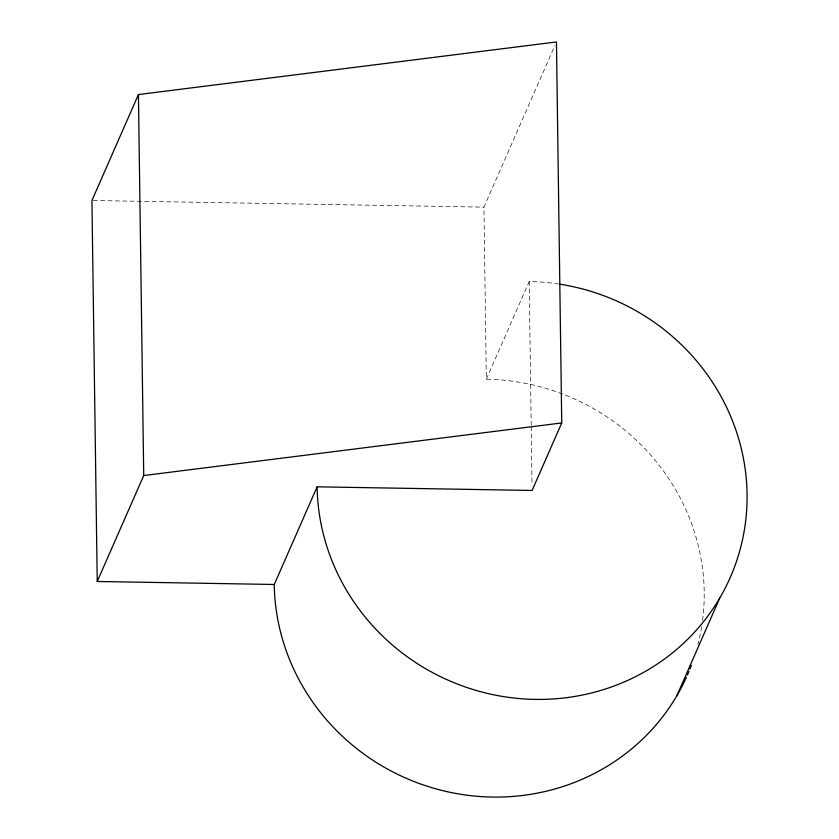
<?xml version="1.0" encoding="UTF-8"?>
<svg xmlns="http://www.w3.org/2000/svg" width="839" height="839" viewBox="0 0 839 839"><rect width="100%" height="100%" fill="white"/><g stroke="black" fill="none" stroke-linecap="round" stroke-linejoin="round"><path stroke-width="0.63" stroke-dasharray="4.2 3.15" d="M702.579 620.304A216.41 207.495 23.7 0 0 486.326 379.197L483.935 207.139L554.873 45.537M486.326 379.197L529.199 281.537A216.41 207.495 23.7 0 1 557.935 283.897M93.234 200.511L483.935 207.139M529.199 281.537L531.192 425.174M531.213 426.474L532.031 485.236M701.645 626.754A216.41 207.495 23.7 0 1 697.954 644.478"/><path stroke-width="1.26" d="M274.259 584.479L317.132 486.819L532.104 490.458L561.742 422.94L556.446 41.95L138.435 94.555L91.933 200.49L97.23 581.479L274.259 584.479A216.41 207.495 23.7 0 0 446.83 791.607A216.41 207.495 23.7 0 0 686.354 677.409M97.23 581.479L143.731 475.545L138.435 94.555M676.853 695.741L719.726 598.081M143.731 475.545L561.742 422.94M559.235 284.096A216.41 207.495 23.7 0 1 746.406 513.573A216.41 207.495 23.7 0 1 524.973 698.992A216.41 207.495 23.7 0 1 317.132 486.819M691.346 665.4A216.41 207.495 23.7 0 1 689.931 669.029M688.945 671.441A216.41 207.495 23.7 0 1 687.414 675.028"/></g></svg>
